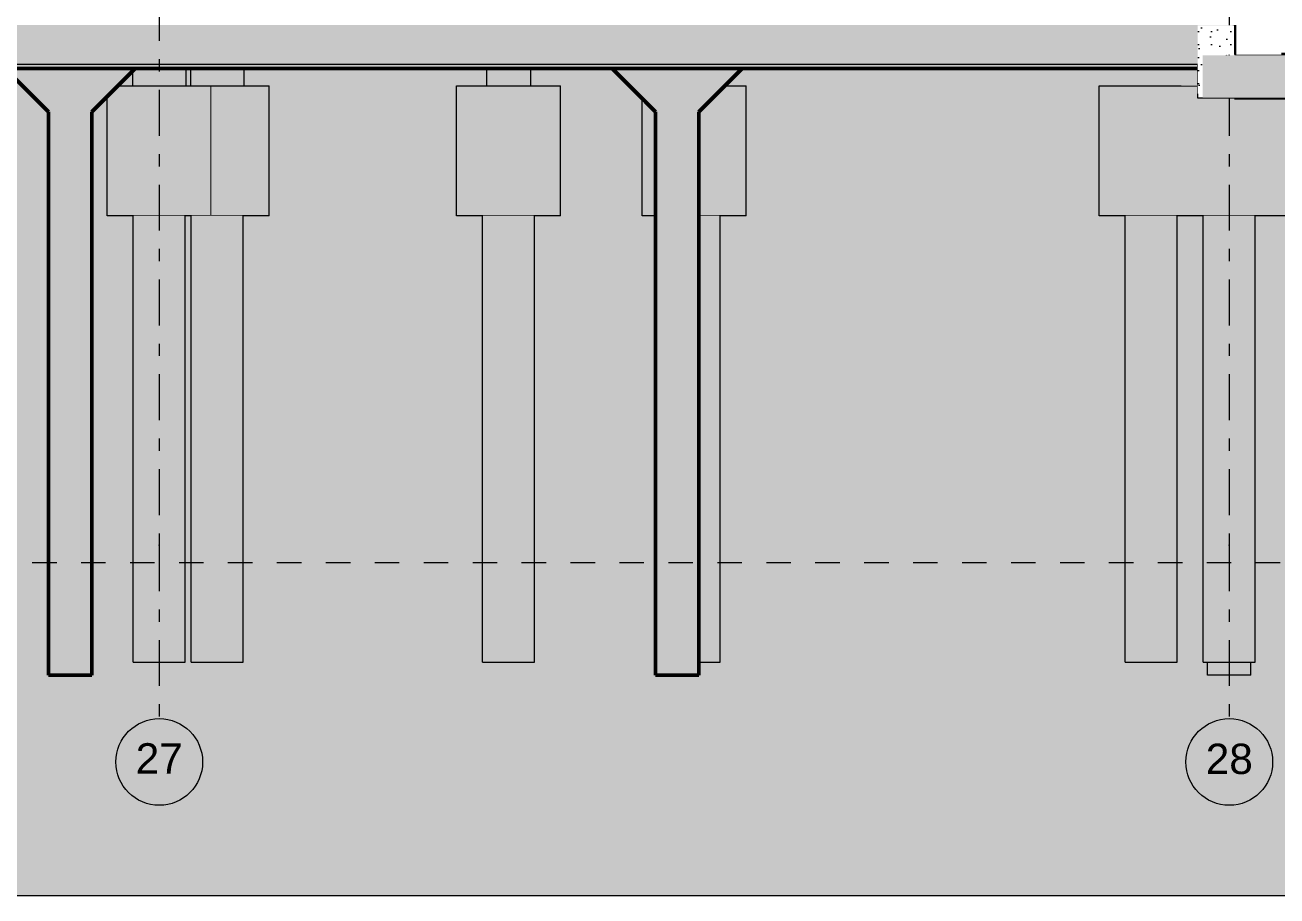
# Model space of a CAD drawing. Header units: millimetres. Extents: x -48147 to 1417267, y -496296 to 18123.
# Drawn here: x 1389794 to 1397013, y -496296 to -491273 of the extents above; entities that cross this region are included whole.
import ezdxf
from ezdxf.enums import TextEntityAlignment as Align

# ---------------------------------------------------------------- set-up
doc = ezdxf.new("R2010")
doc.units = ezdxf.units.MM
doc.header["$MEASUREMENT"] = 0
for name, pattern in [('Dashed', [2822.222233, 1411.111116, -1411.111116]), ('Double Dashed', [546.805537, 264.583325, -105.833328, 70.555556, -105.833328]), ('Wipeout_Contour', [1000, 0, -1000])]:
    doc.linetypes.add(name, pattern=pattern)
for name, color, linetype, lineweight, true_color in [('0_Pen_No__105', 7, 'Continuous', 15, 0xa6a6a6), ('A-230-M_FLOOR.IFC Import_Pen_No__109', 7, 'Continuous', 15, 0xa6a6a6), ('A-230-M_FLOOR.IFC Import_Pen_No__29', 7, 'Continuous', 50, 0x2a2a2a), ('HATCHING_Pen_No__145', 7, 'Continuous', 0, 0xa6a6a6), ('New_A-15-MG_Structural_Grid_Phase_2_Pen_No__222', 7, 'Continuous', 13, 0x65af33), ('New_A-20-M_Floor_Slab_Pen_No__147', 7, 'Continuous', 0, 0x606060), ('S-160-M_FOUND.IFC Import_Pen_No__104', 7, 'Continuous', 15, 0xa6a6a6), ('S-160-M_FOUND.IFC Import_Pen_No__24', 7, 'Continuous', 50, 0x2a2a2a)]:
    doc.layers.add(name, color=color, linetype=linetype, lineweight=lineweight, true_color=true_color)
for name, color, linetype in [('A-230-M_FLOOR.IFC Import', 7, 'Continuous'), ('New_A-15-MG_Structural_Grid_Phase_2', 7, 'Continuous'), ('New_A-20-M_Floor_Slab', 7, 'Continuous'), ('New_A-30-M_Stair', 7, 'Continuous'), ('S-160-M_FOUND.IFC Import', 7, 'Continuous'), ('S-280-M_COLUMN.IFC Import', 7, 'Continuous')]:
    doc.layers.add(name, color=color, linetype=linetype)
for name, color, linetype, lineweight in [('HATCHING_Pen_No__191', 7, 'Continuous', 5), ('New_A-20-M_Floor_Slab_Pen_No__1', 7, 'Continuous', 13), ('New_A-30-M_Stair_Pen_No__1', 7, 'Continuous', 13), ('S-160-M_FOUND.IFC Import_Pen_No__1', 7, 'Continuous', 13), ('S-160-M_FOUND.IFC Import_Pen_No__4', 7, 'Continuous', 20), ('S-280-M_COLUMN.IFC Import_Pen_No__88', 8, 'Continuous', 20)]:
    doc.layers.add(name, color=color, linetype=linetype, lineweight=lineweight)
doc.styles.add('GENERATED_STYLE_2', font='')
doc.styles.get('GENERATED_STYLE_2').set_extended_font_data('Swis721 BT')
pattern_1 = [(0, (1376122.47, -491272.82), (0, 389.7114), [24.375, -200.625]), (0, (1376234.97, -491077.97), (0, 389.7114), [24.375, -200.625]), (60, (1376122.47, -491272.82), (-337.5, 194.8557), [24.375, -200.625]), (60, (1376347.47, -491272.82), (-337.5, 194.8557), [24.375, -200.625]), (120, (1376146.84, -491272.82), (337.5, 194.8557), [24.375, -200.625]), (120, (1376371.84, -491272.82), (337.5, 194.8557), [24.375, -200.625]), (0, (1376122.47, -491235.32), (0, 75), [0, -75, 0, -112.5]), (45, (1376159.97, -491235.32), (-53.033, 53.033), [0, -56.25, 0, -93.75])]

# ---------------------------------------------------------------- blocks, each defined once
blk = doc.blocks.new('Section Elem_291_2', base_point=(1376122.5, -491272.8))
at = {"color": 254, "linetype": 'Wipeout_Contour', "lineweight": 0, "ltscale": 5935153.082434763}
blk.add_wipeout([(1396769, -491442.8), (1396769, -491667.8), (1403230.9, -491667.8), (1403230.9, -491442.8)], dxfattribs=at).dxf.layer = 'New_A-20-M_Floor_Slab'
at = {"layer": 'New_A-20-M_Floor_Slab_Pen_No__147', "linetype": 'Continuous'}
h = blk.add_hatch(dxfattribs=at)
h.set_pattern_fill('Structural_Concrete_0002', color=256, style=0, pattern_type=2)
h.set_pattern_definition([(45, (1376122.47, -491272.82), (-183.7117, 183.7117), [25, -125]), (45, (1376083.65, -491127.93), (-183.7117, 183.7117), [25, -125]), (105, (1376122.47, -491272.82), (250.955, 67.2432), [25, -125]), (105, (1376228.54, -491166.76), (250.955, 67.2432), [25, -125]), (165, (1376140.15, -491255.14), (67.2432, 250.955), [25, -125]), (165, (1376246.2, -491149.08), (67.2432, 250.955), [25, -125]), (45, (1376104.79, -491255.144), (-35.35534, 35.35534), [0, -50, 0, -75]), (90, (1376122.47, -491237.467), (-50, 0), [0, -37.5, 0, -62.5])])
h.paths.add_polyline_path([(1396769, -491442.8), (1396769, -491667.8), (1403230.9, -491667.8), (1403230.9, -491442.8)])
at = {"layer": 'New_A-20-M_Floor_Slab_Pen_No__1', "linetype": 'Continuous'}
for p, q in [((1396769, -491442.8), (1396769, -491667.8)), ((1396769.2, -491442.8), (1396769, -491442.8)), ((1403230.9, -491442.8), (1403230.9, -491667.8)), ((1403230.9, -491667.8), (1396769, -491667.8))]:
    blk.add_line(p, q, dxfattribs=at)
blk = doc.blocks.new('Section Elem_455_2', base_point=(1376122.5, -491272.8))
at = {"color": 254, "linetype": 'Wipeout_Contour', "lineweight": 0, "ltscale": 7374348.566497331}
blk.add_wipeout([(1390414.7, -491538), (1390414.7, -491622.8), (1390722.1, -491622.8), (1390722.1, -491522.8), (1390429.9, -491522.8)], dxfattribs=at).dxf.layer = 'S-280-M_COLUMN.IFC Import'
at = {"layer": 'S-280-M_COLUMN.IFC Import_Pen_No__88', "linetype": 'Continuous'}
for p, q in [((1390414.7, -491538), (1390414.7, -491622.8)), ((1390722.1, -491522.8), (1390722.1, -491622.8))]:
    blk.add_line(p, q, dxfattribs=at)
blk = doc.blocks.new('Section Elem_456_2', base_point=(1376122.5, -491272.8))
at = {"color": 254, "linetype": 'Wipeout_Contour', "lineweight": 0, "ltscale": 5922635.014026841}
blk.add_wipeout([(1396584.9, -491622.8), (1396769, -491622.8), (1396769, -491522.8), (1396584.9, -491522.8)], dxfattribs=at).dxf.layer = 'S-280-M_COLUMN.IFC Import'
at = {"layer": 'S-280-M_COLUMN.IFC Import_Pen_No__88', "linetype": 'Continuous'}
blk.add_line((1396584.9, -491522.8), (1396584.9, -491622.8), dxfattribs=at)
blk = doc.blocks.new('Section Elem_458_2', base_point=(1376122.5, -491272.8))
at = {"color": 254, "linetype": 'Wipeout_Contour', "lineweight": 0, "ltscale": 5900853.152213896}
blk.add_wipeout([(1390749, -491622.8), (1391056.4, -491622.8), (1391056.4, -491522.8), (1390749, -491522.8)], dxfattribs=at).dxf.layer = 'S-280-M_COLUMN.IFC Import'
at = {"layer": 'S-280-M_COLUMN.IFC Import_Pen_No__88', "linetype": 'Continuous'}
for p, q in [((1390749, -491522.8), (1390749, -491622.8)), ((1391056.4, -491522.8), (1391056.4, -491622.8))]:
    blk.add_line(p, q, dxfattribs=at)
blk = doc.blocks.new('Section Elem_467_2', base_point=(1376122.5, -491272.8))
at = {"color": 254, "linetype": 'Wipeout_Contour', "lineweight": 0, "ltscale": 5907186.868568047}
blk.add_wipeout([(1392454.7, -491522.8), (1392454.7, -491622.8), (1392709.3, -491622.8), (1392709.3, -491522.8)], dxfattribs=at).dxf.layer = 'S-280-M_COLUMN.IFC Import'
at = {"layer": 'S-280-M_COLUMN.IFC Import_Pen_No__88', "linetype": 'Continuous'}
for p, q in [((1392454.7, -491522.8), (1392454.7, -491622.8)), ((1392709.3, -491522.8), (1392709.3, -491622.8))]:
    blk.add_line(p, q, dxfattribs=at)
blk = doc.blocks.new('Section Elem_644_2', base_point=(1376122.5, -491272.8))
at = {"color": 254, "linetype": 'Wipeout_Contour', "lineweight": 0, "ltscale": 7374869.975236646}
blk.add_wipeout([(1390268.4, -491684.3), (1390268.4, -492372.8), (1390868.4, -492372.8), (1390868.4, -491622.8), (1390329.9, -491622.8)], dxfattribs=at).dxf.layer = 'S-160-M_FOUND.IFC Import'
at = {"layer": 'S-160-M_FOUND.IFC Import_Pen_No__4', "linetype": 'Continuous'}
for p, q in [((1390268.4, -492372.8), (1390268.4, -491684.3)), ((1390329.9, -491622.8), (1390868.4, -491622.8)), ((1390868.4, -492372.8), (1390868.4, -491622.8)), ((1390868.4, -492372.8), (1390268.4, -492372.8))]:
    blk.add_line(p, q, dxfattribs=at)
blk = doc.blocks.new('Section Elem_655_2', base_point=(1376122.5, -491272.8))
at = {"color": 254, "linetype": 'Wipeout_Contour', "lineweight": 0, "ltscale": 5901920.993164492}
blk.add_wipeout([(1391202.7, -491622.8), (1390868.4, -491622.8), (1390868.4, -492372.8), (1391202.7, -492372.8)], dxfattribs=at).dxf.layer = 'S-160-M_FOUND.IFC Import'
at = {"layer": 'S-160-M_FOUND.IFC Import_Pen_No__4', "linetype": 'Continuous'}
for p, q in [((1390868.4, -491622.8), (1391202.7, -491622.8)), ((1391202.7, -492372.8), (1391202.7, -491622.8)), ((1391202.7, -492372.8), (1390868.4, -492372.8))]:
    blk.add_line(p, q, dxfattribs=at)
blk = doc.blocks.new('Section Elem_656_2', base_point=(1376122.5, -491272.8))
at = {"layer": 'S-160-M_FOUND.IFC Import_Pen_No__4', "linetype": 'Continuous'}
blk.add_line((1395988.6, -492372.8), (1395988.6, -491622.8), dxfattribs=at)
blk = doc.blocks.new('Section Elem_659_2', base_point=(1376122.5, -491272.8))
at = {"color": 254, "linetype": 'Wipeout_Contour', "lineweight": 0, "ltscale": 14809509.48102789}
blk.add_wipeout([(1395988.6, -491622.8), (1395988.6, -492372.8), (1397488.6, -492372.8), (1397488.6, -491872.8), (1397438.4, -491872.8), (1397438.4, -491692.8), (1396769.2, -491692.8), (1396769.2, -491667.8), (1396769, -491667.8), (1396769, -491622.8)], dxfattribs=at).dxf.layer = 'S-160-M_FOUND.IFC Import'
at = {"layer": 'S-160-M_FOUND.IFC Import_Pen_No__4', "linetype": 'Continuous'}
for p, q in [((1395988.6, -491622.8), (1396769, -491622.8)), ((1395988.6, -492372.8), (1395988.6, -491622.8)), ((1397488.6, -491872.8), (1397488.6, -492372.8)), ((1397488.6, -492372.8), (1395988.6, -492372.8))]:
    blk.add_line(p, q, dxfattribs=at)
blk = doc.blocks.new('Section Elem_665_2', base_point=(1376122.5, -491272.8))
at = {"color": 254, "linetype": 'Wipeout_Contour', "lineweight": 0, "ltscale": 5907753.1286473}
blk.add_wipeout([(1392882, -491622.8), (1392282, -491622.8), (1392282, -492372.8), (1392882, -492372.8)], dxfattribs=at).dxf.layer = 'S-160-M_FOUND.IFC Import'
at = {"layer": 'S-160-M_FOUND.IFC Import_Pen_No__4', "linetype": 'Continuous'}
for p, q in [((1392282, -491622.8), (1392882, -491622.8)), ((1392282, -492372.8), (1392282, -491622.8)), ((1392882, -492372.8), (1392882, -491622.8)), ((1392882, -492372.8), (1392282, -492372.8))]:
    blk.add_line(p, q, dxfattribs=at)
blk = doc.blocks.new('Section Elem_666_2', base_point=(1376122.5, -491272.8))
at = {"color": 254, "linetype": 'Wipeout_Contour', "lineweight": 0, "ltscale": 5909973.518028706}
blk.add_wipeout([(1392432, -492372.8), (1392432, -494947.8), (1392732, -494947.8), (1392732, -492372.8)], dxfattribs=at).dxf.layer = 'S-160-M_FOUND.IFC Import'
at = {"layer": 'S-160-M_FOUND.IFC Import_Pen_No__1', "linetype": 'Continuous'}
for p, q in [((1392432, -494947.8), (1392432, -492372.8)), ((1392732, -494947.8), (1392732, -492372.8)), ((1392432, -494947.8), (1392732, -494947.8))]:
    blk.add_line(p, q, dxfattribs=at)
blk = doc.blocks.new('Section Elem_669_2', base_point=(1376122.5, -491272.8))
at = {"color": 254, "linetype": 'Wipeout_Contour', "lineweight": 0, "ltscale": 5902382.618820978}
blk.add_wipeout([(1390418.4, -492372.8), (1390418.4, -494947.8), (1390718.4, -494947.8), (1390718.4, -492372.8)], dxfattribs=at).dxf.layer = 'S-160-M_FOUND.IFC Import'
at = {"layer": 'S-160-M_FOUND.IFC Import_Pen_No__1', "linetype": 'Continuous'}
for p, q in [((1390418.4, -494947.8), (1390418.4, -492372.8)), ((1390718.4, -494947.8), (1390718.4, -492372.8)), ((1390418.4, -494947.8), (1390718.4, -494947.8))]:
    blk.add_line(p, q, dxfattribs=at)
blk = doc.blocks.new('Section Elem_678_2', base_point=(1376122.5, -491272.8))
at = {"color": 254, "linetype": 'Wipeout_Contour', "lineweight": 0, "ltscale": 7390449.600124544}
blk.add_wipeout([(1393679.9, -491772.8), (1393679.9, -492372.8), (1393953.4, -492372.8), (1393953.4, -491622.8), (1393829.9, -491622.8)], dxfattribs=at).dxf.layer = 'S-160-M_FOUND.IFC Import'
at = {"color": 254, "linetype": 'Wipeout_Contour', "lineweight": 0, "ltscale": 5910881.090622657}
blk.add_wipeout([(1393353.4, -492372.8), (1393429.9, -492372.8), (1393429.9, -491772.8), (1393353.4, -491696.3)], dxfattribs=at).dxf.layer = 'S-160-M_FOUND.IFC Import'
at = {"layer": 'S-160-M_FOUND.IFC Import_Pen_No__4', "linetype": 'Continuous'}
for p, q in [((1393829.9, -491622.8), (1393953.4, -491622.8)), ((1393953.4, -492372.8), (1393953.4, -491622.8)), ((1393353.4, -492372.8), (1393353.4, -491696.3)), ((1393429.9, -492372.8), (1393353.4, -492372.8)), ((1393953.4, -492372.8), (1393679.9, -492372.8))]:
    blk.add_line(p, q, dxfattribs=at)
blk = doc.blocks.new('Section Elem_679_2', base_point=(1376122.5, -491272.8))
at = {"color": 254, "linetype": 'Wipeout_Contour', "lineweight": 0, "ltscale": 5914345.588496307}
blk.add_wipeout([(1393679.9, -492372.8), (1393679.9, -494947.8), (1393803.4, -494947.8), (1393803.4, -492372.8)], dxfattribs=at).dxf.layer = 'S-160-M_FOUND.IFC Import'
at = {"layer": 'S-160-M_FOUND.IFC Import_Pen_No__1', "linetype": 'Continuous'}
for p, q in [((1393803.4, -494947.8), (1393803.4, -492372.8)), ((1393679.9, -494947.8), (1393803.4, -494947.8))]:
    blk.add_line(p, q, dxfattribs=at)
blk = doc.blocks.new('Section Elem_689_2', base_point=(1376122.5, -491272.8))
at = {"color": 254, "linetype": 'Wipeout_Contour', "lineweight": 0, "ltscale": 5898865.459255762}
blk.add_wipeout([(1390414.7, -491538), (1390329.9, -491622.8), (1390331.9, -491622.8), (1390414.7, -491540)], dxfattribs=at).dxf.layer = 'S-160-M_FOUND.IFC Import'
at = {"color": 254, "linetype": 'Wipeout_Contour', "lineweight": 0, "ltscale": 5900571.786422009}
blk.add_wipeout([(1390179.9, -491772.8), (1390179.9, -495022.8), (1390181.9, -495022.8), (1390181.9, -491772.8)], dxfattribs=at).dxf.layer = 'S-160-M_FOUND.IFC Import'
at = {"layer": 'S-160-M_FOUND.IFC Import_Pen_No__4', "linetype": 'Continuous'}
blk.add_line((1390181.9, -495022.8), (1390179.9, -495022.8), dxfattribs=at)
at = {"color": 254, "linetype": 'Wipeout_Contour', "lineweight": 0, "ltscale": 5898504.337349653}
blk.add_wipeout([(1390179.9, -491772.8), (1390181.9, -491772.8), (1390268.4, -491686.3), (1390268.4, -491684.3)], dxfattribs=at).dxf.layer = 'S-160-M_FOUND.IFC Import'
at = {"layer": 'S-160-M_FOUND.IFC Import_Pen_No__4', "linetype": 'Continuous'}
for p in [(1390179.9, -491772.8), (1390181.9, -495022.8)]:
    blk.add_line(p, (1390181.9, -491772.8), dxfattribs=at)
blk = doc.blocks.new('Section Elem_690_2', base_point=(1376122.5, -491272.8))
at = {"color": 254, "linetype": 'Wipeout_Contour', "lineweight": 0, "ltscale": 5912086.371682991}
blk.add_wipeout([(1393829.9, -491622.8), (1393831.9, -491622.8), (1393931.9, -491522.8), (1393929.9, -491522.8)], dxfattribs=at).dxf.layer = 'S-160-M_FOUND.IFC Import'
at = {"color": 254, "linetype": 'Wipeout_Contour', "lineweight": 0, "ltscale": 5915886.331265841}
blk.add_wipeout([(1393679.9, -494947.8), (1393679.9, -495022.8), (1393681.9, -495022.8), (1393681.9, -494947.8)], dxfattribs=at).dxf.layer = 'S-160-M_FOUND.IFC Import'
at = {"layer": 'S-160-M_FOUND.IFC Import_Pen_No__4', "linetype": 'Continuous'}
for q in [(1393681.9, -494947.8), (1393679.9, -495022.8)]:
    blk.add_line((1393681.9, -495022.8), q, dxfattribs=at)
blk = doc.blocks.new('Section Elem_691_2', base_point=(1376122.5, -491272.8))
at = {"color": 254, "linetype": 'Wipeout_Contour', "lineweight": 0, "ltscale": 5921963.929858969}
blk.add_wipeout([(1396584.9, -491522.8), (1396363.5, -491522.8), (1396463.5, -491622.8), (1396584.9, -491622.8)], dxfattribs=at).dxf.layer = 'S-160-M_FOUND.IFC Import'
at = {"color": 254, "linetype": 'Wipeout_Contour', "lineweight": 0, "ltscale": 5927412.873386705}
blk.add_wipeout([(1396613.5, -494947.8), (1396613.5, -495022.8), (1396863.5, -495022.8), (1396863.5, -494947.8)], dxfattribs=at).dxf.layer = 'S-160-M_FOUND.IFC Import'
at = {"layer": 'S-160-M_FOUND.IFC Import_Pen_No__4', "linetype": 'Continuous'}
for p, q in [((1396613.5, -495022.8), (1396613.5, -494947.8)), ((1396863.5, -495022.8), (1396863.5, -494947.8)), ((1396863.5, -495022.8), (1396613.5, -495022.8))]:
    blk.add_line(p, q, dxfattribs=at)
blk = doc.blocks.new('Section Elem_692_2', base_point=(1376122.5, -491272.8))
at = {"color": 254, "linetype": 'Wipeout_Contour', "lineweight": 0, "ltscale": 5921640.859085159}
blk.add_wipeout([(1396363.4, -491522.8), (1396463.4, -491622.8), (1396463.5, -491622.8), (1396363.5, -491522.8)], dxfattribs=at).dxf.layer = 'S-160-M_FOUND.IFC Import'
at = {"color": 254, "linetype": 'Wipeout_Contour', "lineweight": 0, "ltscale": 5926941.389055207}
blk.add_wipeout([(1396613.4, -494947.8), (1396613.4, -495022.8), (1396613.5, -495022.8), (1396613.5, -494947.8)], dxfattribs=at).dxf.layer = 'S-160-M_FOUND.IFC Import'
at = {"layer": 'S-160-M_FOUND.IFC Import_Pen_No__4', "linetype": 'Continuous'}
for p, q in [((1396613.4, -495022.8), (1396613.4, -494947.8)), ((1396613.5, -495022.8), (1396613.4, -495022.8))]:
    blk.add_line(p, q, dxfattribs=at)
blk = doc.blocks.new('Section Elem_703_2', base_point=(1376122.5, -491272.8))
at = {"color": 254, "linetype": 'Wipeout_Contour', "lineweight": 0, "ltscale": 7379090.455063729}
blk.add_wipeout([(1390752.7, -494947.8), (1391052.7, -494947.8), (1391052.7, -492372.8), (1390868.4, -492372.8), (1390752.7, -492372.8)], dxfattribs=at).dxf.layer = 'S-160-M_FOUND.IFC Import'
at = {"layer": 'S-160-M_FOUND.IFC Import_Pen_No__1', "linetype": 'Continuous'}
for p, q in [((1390752.7, -494947.8), (1390752.7, -492372.8)), ((1391052.7, -494947.8), (1391052.7, -492372.8)), ((1390752.7, -494947.8), (1391052.7, -494947.8))]:
    blk.add_line(p, q, dxfattribs=at)
blk = doc.blocks.new('Section Elem_712_2', base_point=(1376122.5, -491272.8))
at = {"layer": 'S-160-M_FOUND.IFC Import_Pen_No__1', "linetype": 'Continuous'}
blk.add_line((1396588.6, -494947.8), (1396588.6, -492372.8), dxfattribs=at)
blk = doc.blocks.new('Section Elem_713_2', base_point=(1376122.5, -491272.8))
at = {"layer": 'S-160-M_FOUND.IFC Import_Pen_No__1', "linetype": 'Continuous'}
blk.add_line((1396138.6, -494947.8), (1396138.6, -492372.8), dxfattribs=at)
blk = doc.blocks.new('Section Elem_715_2', base_point=(1376122.5, -491272.8))
at = {"color": 254, "linetype": 'Wipeout_Contour', "lineweight": 0, "ltscale": 5925646.934115299}
blk.add_wipeout([(1396588.6, -492372.8), (1396588.6, -494947.8), (1396888.6, -494947.8), (1396888.6, -492372.8)], dxfattribs=at).dxf.layer = 'S-160-M_FOUND.IFC Import'
at = {"layer": 'S-160-M_FOUND.IFC Import_Pen_No__1', "linetype": 'Continuous'}
for p, q in [((1396588.6, -494947.8), (1396588.6, -492372.8)), ((1396888.6, -494947.8), (1396888.6, -492372.8)), ((1396588.6, -494947.8), (1396888.6, -494947.8))]:
    blk.add_line(p, q, dxfattribs=at)
blk = doc.blocks.new('Section Elem_716_2', base_point=(1376122.5, -491272.8))
at = {"color": 254, "linetype": 'Wipeout_Contour', "lineweight": 0, "ltscale": 5923949.846939676}
blk.add_wipeout([(1396138.6, -492372.8), (1396138.6, -494947.8), (1396438.6, -494947.8), (1396438.6, -492372.8)], dxfattribs=at).dxf.layer = 'S-160-M_FOUND.IFC Import'
at = {"layer": 'S-160-M_FOUND.IFC Import_Pen_No__1', "linetype": 'Continuous'}
for p, q in [((1396138.6, -494947.8), (1396138.6, -492372.8)), ((1396438.6, -494947.8), (1396438.6, -492372.8)), ((1396138.6, -494947.8), (1396438.6, -494947.8))]:
    blk.add_line(p, q, dxfattribs=at)
blk = doc.blocks.new('Section Elem_741_2', base_point=(1376122.5, -491272.8))
at = {"color": 254, "linetype": 'Wipeout_Contour', "lineweight": 0, "ltscale": 5935170.593338865}
blk.add_wipeout([(1396769.2, -491692.8), (1403231.2, -491692.8), (1403231.2, -491442.8), (1396769.2, -491442.8)], dxfattribs=at).dxf.layer = 'A-230-M_FLOOR.IFC Import'
at = {"layer": 'A-230-M_FLOOR.IFC Import_Pen_No__109', "linetype": 'Continuous'}
h = blk.add_hatch(dxfattribs=at)
h.set_pattern_fill('Lightweight_Concrete_0002', color=256, style=0, pattern_type=2)
h.set_pattern_definition(pattern_1)
h.paths.add_polyline_path([(1396769.2, -491692.8), (1403231.2, -491692.8), (1403231.2, -491442.8), (1396769.2, -491442.8)])
at = {"layer": 'A-230-M_FLOOR.IFC Import_Pen_No__29', "linetype": 'Continuous'}
for p, q in [((1403230.9, -491442.8), (1396769.2, -491442.8)), ((1403231.2, -491442.8), (1403230.9, -491442.8)), ((1396769.2, -491522.8), (1396769.2, -491692.8)), ((1403231.2, -491522.8), (1403231.2, -491692.8)), ((1403231.2, -491692.8), (1396769.2, -491692.8))]:
    blk.add_line(p, q, dxfattribs=at)
blk = doc.blocks.new('Section Elem_742_2', base_point=(1376122.5, -491272.8))
at = {"color": 254, "linetype": 'Wipeout_Contour', "lineweight": 0, "ltscale": 7404138.315607172}
blk.add_wipeout([(1396769.2, -491442.8), (1397038.4, -491442.8), (1397038.4, -491372.8), (1397038.4, -491272.8), (1396769.2, -491272.8)], dxfattribs=at).dxf.layer = 'A-230-M_FLOOR.IFC Import'
at = {"color": 254, "linetype": 'Wipeout_Contour', "lineweight": 0, "ltscale": 5901751.012445623}
blk.add_wipeout([(1385633.6, -491522.8), (1396769.2, -491522.8), (1396769.2, -491272.8), (1385633.6, -491272.8)], dxfattribs=at).dxf.layer = 'A-230-M_FLOOR.IFC Import'
at = {"layer": 'A-230-M_FLOOR.IFC Import_Pen_No__109', "linetype": 'Continuous'}
h = blk.add_hatch(dxfattribs=at)
h.set_pattern_fill('Lightweight_Concrete_0002', color=256, style=0, pattern_type=2)
h.set_pattern_definition(pattern_1)
h.paths.add_polyline_path([(1385633.6, -491522.8), (1396769.2, -491522.8), (1396769.2, -491272.8), (1385633.6, -491272.8)])
at = {"layer": 'A-230-M_FLOOR.IFC Import_Pen_No__29', "linetype": 'Continuous'}
for p, q in [((1396769.2, -491272.8), (1396769.2, -491442.8)), ((1390429.9, -491522.8), (1389679.9, -491522.8)), ((1393179.9, -491522.8), (1390429.9, -491522.8)), ((1393929.9, -491522.8), (1393179.9, -491522.8)), ((1396769.2, -491522.8), (1393929.9, -491522.8))]:
    blk.add_line(p, q, dxfattribs=at)
blk = doc.blocks.new('Section Elem_776_2', base_point=(1376122.5, -491272.8))
at = {"layer": 'S-160-M_FOUND.IFC Import_Pen_No__104', "linetype": 'Continuous', "lineweight": 0, "true_color": 0x535353}
for points in [[(1390429.9, -491522.8), (1389679.9, -491522.8), (1389929.9, -491772.8), (1390179.9, -491772.8)], [(1389929.9, -491772.8), (1389929.9, -495022.8), (1390179.9, -495022.8), (1390179.9, -491772.8)]]:
    blk.add_hatch(color=251, dxfattribs=at).paths.add_polyline_path(points)
at = {"layer": 'S-160-M_FOUND.IFC Import_Pen_No__24', "linetype": 'Continuous'}
for p, q in [((1389679.9, -491522.8), (1389929.9, -491772.8)), ((1390429.9, -491522.8), (1390179.9, -491772.8)), ((1389929.9, -491772.8), (1389929.9, -495022.8)), ((1390179.9, -491772.8), (1390179.9, -495022.8)), ((1390179.9, -495022.8), (1389929.9, -495022.8))]:
    blk.add_line(p, q, dxfattribs=at)
blk = doc.blocks.new('Section Elem_777_2', base_point=(1376122.5, -491272.8))
at = {"layer": 'S-160-M_FOUND.IFC Import_Pen_No__104', "linetype": 'Continuous', "lineweight": 0, "true_color": 0x535353}
for points in [[(1393929.9, -491522.8), (1393179.9, -491522.8), (1393429.9, -491772.8), (1393679.9, -491772.8)], [(1393429.9, -491772.8), (1393429.9, -495022.8), (1393679.9, -495022.8), (1393679.9, -491772.8)]]:
    blk.add_hatch(color=251, dxfattribs=at).paths.add_polyline_path(points)
at = {"layer": 'S-160-M_FOUND.IFC Import_Pen_No__24', "linetype": 'Continuous'}
for p, q in [((1393179.9, -491522.8), (1393429.9, -491772.8)), ((1393929.9, -491522.8), (1393679.9, -491772.8)), ((1393429.9, -491772.8), (1393429.9, -495022.8)), ((1393679.9, -491772.8), (1393679.9, -495022.8)), ((1393679.9, -495022.8), (1393429.9, -495022.8))]:
    blk.add_line(p, q, dxfattribs=at)
blk = doc.blocks.new('Standard grid marker[6]_2', base_point=(1396738.4, -469868.2))
at = {"layer": 'New_A-15-MG_Structural_Grid_Phase_2_Pen_No__222', "linetype": 'Double Dashed'}
for p, q in [((1396738.4, -470868.2), (1396738.4, -494272.8)), ((1396738.4, -494272.8), (1396738.4, -495272.8))]:
    blk.add_line(p, q, dxfattribs=at)
at = {"layer": 'New_A-15-MG_Structural_Grid_Phase_2_Pen_No__222', "linetype": 'Continuous'}
blk.add_circle((1396738.4, -495522.8), 250, dxfattribs=at)
at = {"layer": 'New_A-15-MG_Structural_Grid_Phase_2_Pen_No__222', "linetype": 'Double Dashed'}
blk.add_point((1396738.4, -494272.8), dxfattribs=at)
blk.add_point((1396738.4, -494272.8), dxfattribs=at)
at = {"layer": 'New_A-15-MG_Structural_Grid_Phase_2_Pen_No__222', "style": 'GENERATED_STYLE_2'}
for tag, p in [('AC_MarkerText_1_0', (1396738.4, -469600.1)), ('AC_MarkerText_1_1', (1396738.4, -495504.7))]:
    blk.add_attdef(tag, text='', height=175, rotation=360, dxfattribs=at).set_placement(p, align=Align.MIDDLE_CENTER)
blk = doc.blocks.new('Standard grid marker[10]_2', base_point=(1390568.2, -469868.2))
at = {"layer": 'New_A-15-MG_Structural_Grid_Phase_2_Pen_No__222', "linetype": 'Double Dashed'}
for p, q in [((1390568.2, -470868.2), (1390568.2, -494272.8)), ((1390568.2, -494272.8), (1390568.2, -495272.8))]:
    blk.add_line(p, q, dxfattribs=at)
at = {"layer": 'New_A-15-MG_Structural_Grid_Phase_2_Pen_No__222', "linetype": 'Continuous'}
blk.add_circle((1390568.2, -495522.8), 250, dxfattribs=at)
at = {"layer": 'New_A-15-MG_Structural_Grid_Phase_2_Pen_No__222', "linetype": 'Double Dashed'}
blk.add_point((1390568.2, -494272.8), dxfattribs=at)
blk.add_point((1390568.2, -494272.8), dxfattribs=at)
at = {"layer": 'New_A-15-MG_Structural_Grid_Phase_2_Pen_No__222', "style": 'GENERATED_STYLE_2'}
for tag, p in [('AC_MarkerText_1_0', (1390568.2, -469597.6)), ('AC_MarkerText_1_1', (1390568.2, -495502.2))]:
    blk.add_attdef(tag, text='', height=175, rotation=360, dxfattribs=at).set_placement(p, align=Align.MIDDLE_CENTER)
blk = doc.blocks.new('S-25 Building Section_STORY_MARKER', base_point=(1376122.5, -491272.8))
at = {"layer": '0_Pen_No__105', "linetype": 'Dashed', "ltscale": 0.1}
blk.add_line((1357662.3, -494372.8), (1413604.9, -494372.8), dxfattribs=at)

msp = doc.modelspace()

# ---------------------------------------------------------------- block references
at = {"layer": 'New_A-20-M_Floor_Slab'}
msp.add_blockref('Section Elem_291_2', (1376122.5, -491272.8), dxfattribs=at)
at = {"layer": 'S-160-M_FOUND.IFC Import'}
for name in ['Section Elem_678_2', 'Section Elem_656_2']:
    msp.add_blockref(name, (1376122.5, -491272.8), dxfattribs=at)
at = {"layer": 'S-280-M_COLUMN.IFC Import'}
for name in ['Section Elem_455_2', 'Section Elem_467_2']:
    msp.add_blockref(name, (1376122.5, -491272.8), dxfattribs=at)

# ---------------------------------------------------------------- next in the draw order: block references
at = {"layer": 'S-160-M_FOUND.IFC Import'}
for name in ['Section Elem_665_2', 'Section Elem_679_2']:
    msp.add_blockref(name, (1376122.5, -491272.8), dxfattribs=at)
at = {"layer": 'S-280-M_COLUMN.IFC Import'}
for name in ['Section Elem_458_2', 'Section Elem_456_2']:
    msp.add_blockref(name, (1376122.5, -491272.8), dxfattribs=at)

# ---------------------------------------------------------------- next in the draw order: block references
at = {"layer": 'S-160-M_FOUND.IFC Import'}
for name in ['Section Elem_690_2', 'Section Elem_644_2', 'Section Elem_659_2', 'Section Elem_666_2']:
    msp.add_blockref(name, (1376122.5, -491272.8), dxfattribs=at)

# ---------------------------------------------------------------- next in the draw order: block references
for name in ['Section Elem_691_2', 'Section Elem_655_2', 'Section Elem_669_2', 'Section Elem_713_2']:
    msp.add_blockref(name, (1376122.5, -491272.8), dxfattribs=at)

# ---------------------------------------------------------------- next in the draw order: block references
at = {"layer": 'A-230-M_FLOOR.IFC Import'}
msp.add_blockref('Section Elem_741_2', (1376122.5, -491272.8), dxfattribs=at)
at = {"layer": 'S-160-M_FOUND.IFC Import'}
for name in ['Section Elem_689_2', 'Section Elem_692_2', 'Section Elem_703_2']:
    msp.add_blockref(name, (1376122.5, -491272.8), dxfattribs=at)

# ---------------------------------------------------------------- next in the draw order: block references
at = {"layer": 'A-230-M_FLOOR.IFC Import'}
msp.add_blockref('Section Elem_742_2', (1376122.5, -491272.8), dxfattribs=at)
at = {"layer": 'S-160-M_FOUND.IFC Import'}
for name in ['Section Elem_716_2', 'Section Elem_712_2']:
    msp.add_blockref(name, (1376122.5, -491272.8), dxfattribs=at)

# ---------------------------------------------------------------- next in the draw order: block references
at = {"layer": 'New_A-15-MG_Structural_Grid_Phase_2', "color": 8, "linetype": 'Continuous', "lineweight": 15}
ref = msp.add_blockref('Standard grid marker[10]_2', (1390568.2, -469868.2), dxfattribs=at)
ref.add_attrib('AC_MarkerText_1_1', '27', dxfattribs={"layer": 'New_A-15-MG_Structural_Grid_Phase_2_Pen_No__222', "color": 85, "true_color": 0x65af33, "height": 175, "rotation": 360, "style": 'GENERATED_STYLE_2'}).set_placement((1390568.2, -495502.2), align=Align.MIDDLE_CENTER)
at = {"layer": 'S-160-M_FOUND.IFC Import'}
for name in ['Section Elem_776_2', 'Section Elem_777_2', 'Section Elem_715_2']:
    msp.add_blockref(name, (1376122.5, -491272.8), dxfattribs=at)

# ---------------------------------------------------------------- next in the draw order: hatches: boundary and pattern name
at = {"layer": 'HATCHING_Pen_No__145', "linetype": 'Continuous'}
msp.add_hatch(color=256, dxfattribs=at).paths.add_polyline_path([(1355345.2, -491272.8), (1359827.5, -491272.8), (1359827.5, -491952.6), (1359897.5, -491952.6), (1359897.5, -492202.8), (1360443, -492202.8), (1360443, -491673.3), (1376380.6, -491673.3), (1376380.6, -491497.8), (1396555.4, -491497.8), (1396555.4, -491692.8), (1403458.7, -491692.8), (1403458.7, -491497.8), (1404768.7, -491497.8), (1404768.7, -491872.8), (1406768.7, -491872.8), (1406768.7, -491497.8), (1408667, -491497.8), (1408667, -491772.8), (1409167, -491772.8), (1409167, -491673.3), (1409237, -491673.3), (1409237, -491422.6), (1413992.3, -491422.6), (1413992.3, -496295.5), (1355345.2, -496295.5)])

# ---------------------------------------------------------------- next in the draw order: linework, layer by layer
at = {"layer": 'HATCHING_Pen_No__191', "linetype": 'Continuous', "flags": 128}
msp.add_lwpolyline([(1376380.6, -491497.8), (1396555.4, -491497.8), (1396555.4, -491692.8), (1403458.7, -491692.8), (1403458.7, -491497.8), (1404768.7, -491497.8), (1404768.7, -491872.8), (1406768.7, -491872.8), (1406768.7, -491497.8), (1408667, -491497.8), (1408667, -491772.8), (1409167, -491772.8), (1409167, -491673.3), (1409237, -491673.3), (1409237, -491422.6), (1413992.3, -491422.6), (1413992.3, -496295.5), (1355345.2, -496295.5)], dxfattribs=at)

# ---------------------------------------------------------------- next in the draw order: block references
at = {"layer": 'New_A-15-MG_Structural_Grid_Phase_2', "color": 8, "linetype": 'Continuous', "lineweight": 15}
ref = msp.add_blockref('Standard grid marker[6]_2', (1396738.4, -469868.2), dxfattribs=at)
ref.add_attrib('AC_MarkerText_1_1', '28', dxfattribs={"layer": 'New_A-15-MG_Structural_Grid_Phase_2_Pen_No__222', "color": 85, "true_color": 0x65af33, "height": 175, "rotation": 360, "style": 'GENERATED_STYLE_2'}).set_placement((1396738.4, -495504.7), align=Align.MIDDLE_CENTER)

# ---------------------------------------------------------------- next in the draw order: wipeouts: each hides what was drawn before it
at = {"color": 254, "linetype": 'Wipeout_Contour', "lineweight": 0, "ltscale": 8883925.946613505}
msp.add_wipeout([(1396555.4, -491667.8), (1396809.6, -491667.8), (1396809.6, -491454.9), (1396765, -491454.9), (1396765, -491274.8), (1396555.4, -491274.8)], dxfattribs=at).dxf.layer = 'New_A-30-M_Stair'

# ---------------------------------------------------------------- next in the draw order: hatches: boundary and pattern name
at = {"layer": 'New_A-30-M_Stair_Pen_No__1', "linetype": 'Continuous'}
h = msp.add_hatch(dxfattribs=at)
h.set_pattern_fill('Lightweight_Concrete_0002', color=256, style=0, pattern_type=2)
h.set_pattern_definition(pattern_1)
h.paths.add_polyline_path([(1396555.4, -491667.8), (1396809.6, -491667.8), (1396809.6, -491454.9), (1396765, -491454.9), (1396765, -491274.8), (1396555.4, -491274.8)])

# ---------------------------------------------------------------- next in the draw order: wipeouts: each hides what was drawn before it
at = {"color": 254, "linetype": 'Wipeout_Contour', "lineweight": 0, "ltscale": 8908747.079632051}
msp.add_wipeout([(1403234.1, -491272.8), (1403458.1, -491272.8), (1403458.1, -491691.8), (1396585.8, -491691.8), (1396585.8, -491447), (1403234.1, -491447)], dxfattribs=at).dxf.layer = 'New_A-30-M_Stair'

# ---------------------------------------------------------------- next in the draw order: hatches: boundary and pattern name
at = {"layer": 'New_A-30-M_Stair_Pen_No__1', "linetype": 'Continuous'}
h = msp.add_hatch(dxfattribs=at)
h.set_pattern_fill('Lightweight_Concrete_0002', color=256, style=0, pattern_type=2)
h.set_pattern_definition(pattern_1)
h.paths.add_polyline_path([(1403234.1, -491272.8), (1403458.1, -491272.8), (1403458.1, -491691.8), (1396585.8, -491691.8), (1396585.8, -491447), (1403234.1, -491447)])

# ---------------------------------------------------------------- next in the draw order: block references
at = {"linetype": 'Continuous', "lineweight": 0}
msp.add_blockref('S-25 Building Section_STORY_MARKER', (1376122.5, -491272.8), dxfattribs=at)

doc.saveas('drawing.dxf')
